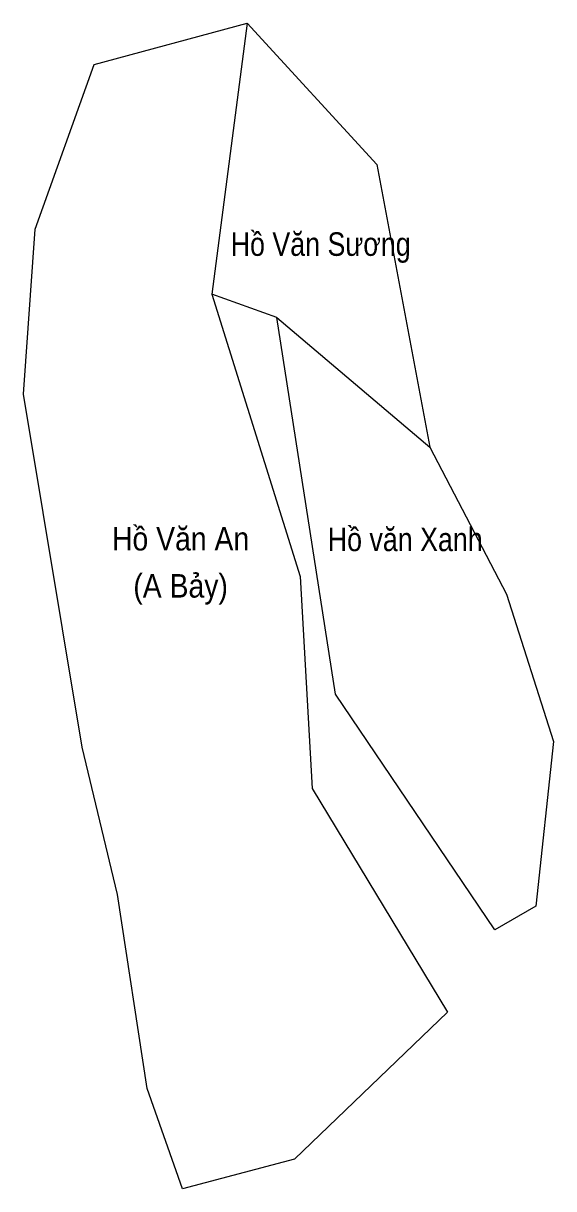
# Model space of a CAD drawing. Header units: metres. Extents: x 549244 to 555620, y 1839739 to 1842785.
# Drawn here: x 553920 to 554010, y 1840748 to 1840946 of the extents above; entities that cross this region are included whole.
import ezdxf
from ezdxf.enums import TextEntityAlignment as Align

# ---------------------------------------------------------------- set-up
doc = ezdxf.new("R2010")
doc.units = ezdxf.units.M
doc.header["$LTSCALE"] = 0.72
doc.layers.add('10', color=7, linetype='Continuous', lineweight=13)
doc.layers.add('15', color=7, linetype='Continuous', lineweight=13)

msp = doc.modelspace()

# ---------------------------------------------------------------- linework, layer by layer
at = {"layer": '10'}
msp.add_line((553963, 1840896), (553989, 1840874), dxfattribs=at)
msp.add_lwpolyline([(553958, 1840946), (553980, 1840922), (553989, 1840874), (554002, 1840849), (554010, 1840824), (554007, 1840796), (554000, 1840792), (553973, 1840832), (553963, 1840896), (553952, 1840900)], dxfattribs=at)
at = {"layer": '15'}
msp.add_lwpolyline([(553920, 1840883), (553922, 1840911), (553932, 1840939), (553958, 1840946), (553952, 1840900), (553967, 1840852), (553969, 1840816), (553992, 1840778), (553966, 1840753), (553947, 1840748), (553941, 1840765), (553936, 1840798), (553930, 1840823)], close=True, dxfattribs=at)

# ---------------------------------------------------------------- texts
at = {"layer": '10'}
for s, width, p in [('Hồ Văn Sương', 0.85, (553970.46, 1840906.49)), ('Hồ Văn An', 0.9, (553946.69, 1840856.43)), ('Hồ văn Xanh', 0.85, (553984.81, 1840856.32)), ('(A Bảy)', 0.9, (553946.69, 1840848.43))]:
    msp.add_text(s, height=4, dxfattribs=dict(at, width=width)).set_placement(p, align=Align.CENTER)

doc.saveas('drawing.dxf')
